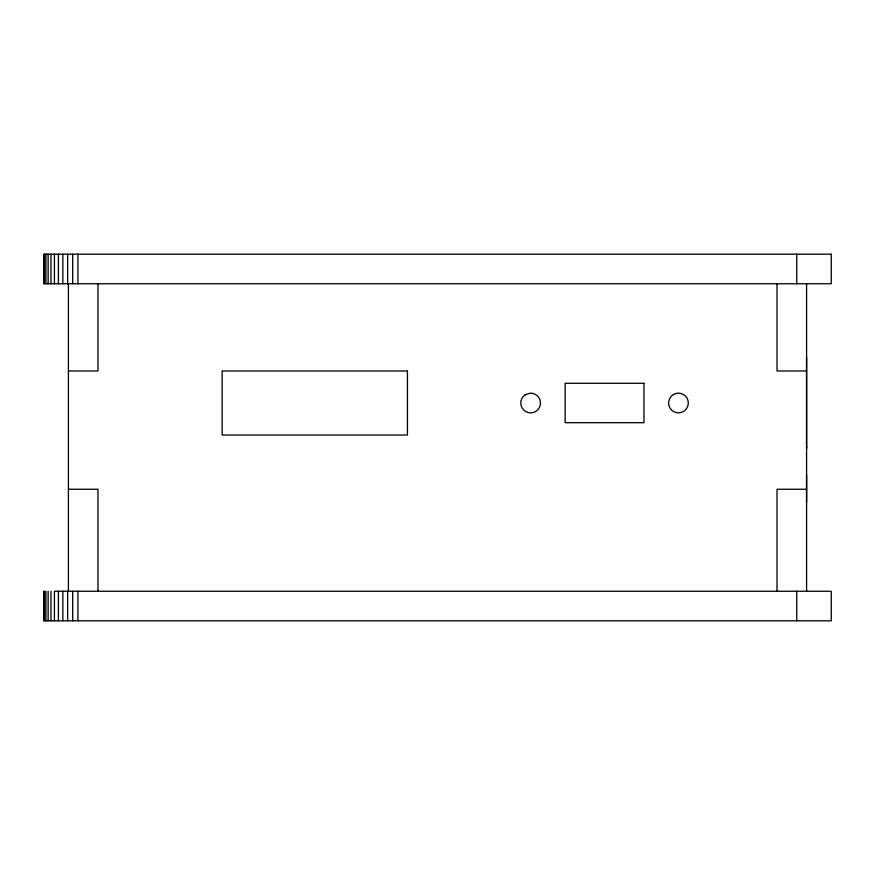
<?xml version="1.0" encoding="UTF-8"?>
<svg xmlns="http://www.w3.org/2000/svg" width="875" height="875" viewBox="0 0 875 875"><rect width="100%" height="100%" fill="white"/><g stroke="black" fill="none" stroke-linecap="round" stroke-linejoin="round"><path stroke-width="1.31" d="M806.586 502.545L806.586 474.95M806.586 357.689L806.586 448.339L806.586 447.059M68.414 370.978L97.978 370.978L97.978 283.752M806.586 370.978L777.022 370.978L777.022 283.752M68.414 489.245L97.978 489.245L97.978 591.248M806.586 489.245L777.022 489.245L777.022 591.248M830.08 591.248L54.425 591.248L54.425 620.812M831.25 591.248L831.25 620.812L43.75 620.812L43.75 591.248M806.586 283.752L806.586 591.248M796.753 254.188L796.753 283.752M796.753 591.248L796.753 620.812M77.93 254.188L77.93 283.752M77.93 591.248L77.93 620.812M72.702 254.188L72.702 283.752M72.702 591.248L72.702 620.812M68.414 283.752L68.414 591.248M67.648 254.188L67.648 283.752M67.648 591.248L67.648 620.812M62.847 254.188L62.847 283.752M62.847 591.248L62.847 620.812M58.406 254.188L58.406 283.752M58.406 591.248L58.406 620.812M54.425 254.188L54.425 283.752M50.98 254.188L50.98 283.752M50.98 591.248L50.98 620.812M48.136 254.188L48.136 283.752M48.136 591.248L48.136 620.812M45.948 254.188L45.948 283.752M45.948 591.248L45.948 620.812M44.483 254.188L44.483 283.752M44.483 591.248L44.483 620.812M525.109 394.844L523.184 396.55A9.855 9.855 0 0 0 525.569 411.458A9.855 9.855 0 0 0 539.842 406.525A9.855 9.855 0 0 0 532.503 393.334L529.933 393.17L525.109 394.844M673.542 394.472L671.497 396.036A9.855 9.855 0 0 0 671.497 409.97A9.855 9.855 0 0 0 685.431 409.97A9.855 9.855 0 0 0 685.431 396.036L683.397 394.472A9.855 9.855 0 0 0 673.542 394.472M831.25 254.188L43.75 254.188L43.75 283.752L831.25 283.752L831.25 254.188M407.444 370.978L222.162 370.978L222.162 435.039L407.444 435.039L407.444 370.978M643.967 383.294L565.13 383.294L565.13 422.713L643.967 422.713L643.967 383.294"/></g></svg>
